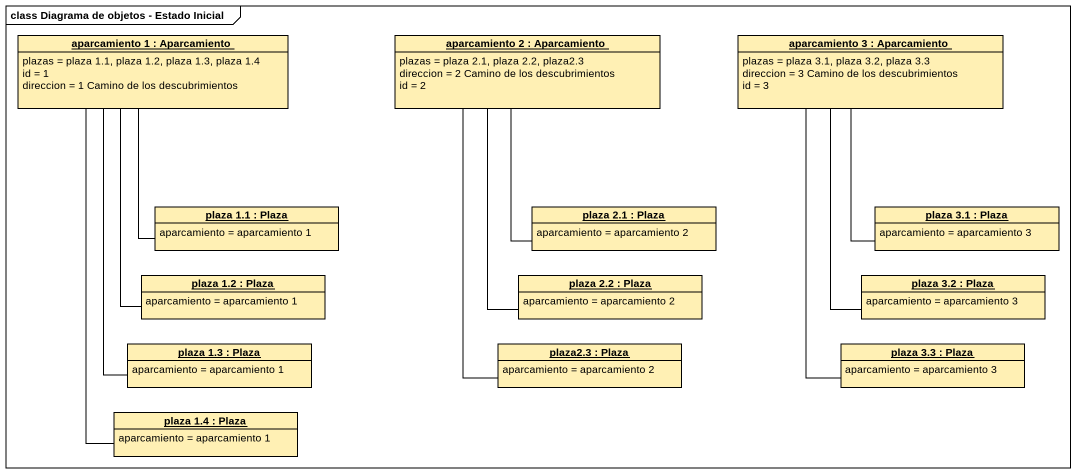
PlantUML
@startuml
mainframe class Diagrama de objetos - Estado Inicial
hide circle
hide empty members
object "aparcamiento 1 : Aparcamiento" as aparcamiento_1 #FFF0B4 {
  plazas = plaza 1.1, plaza 1.2, plaza 1.3, plaza 1.4
  id = 1
  direccion = 1 Camino de los descubrimientos
}
object "aparcamiento 2 : Aparcamiento" as aparcamiento_2 #FFF0B4 {
  plazas = plaza 2.1, plaza 2.2, plaza2.3
  direccion = 2 Camino de los descubrimientos
  id = 2
}
object "aparcamiento 3 : Aparcamiento" as aparcamiento_3 #FFF0B4 {
  plazas = plaza 3.1, plaza 3.2, plaza 3.3
  direccion = 3 Camino de los descubrimientos
  id = 3
}
object "plaza 1.1 : Plaza" as plaza_1_1 #FFF0B4 {
  aparcamiento = aparcamiento 1
}
object "plaza 2.1 : Plaza" as plaza_2_1 #FFF0B4 {
  aparcamiento = aparcamiento 2
}
object "plaza 3.1 : Plaza" as plaza_3_1 #FFF0B4 {
  aparcamiento = aparcamiento 3
}
object "plaza 1.2 : Plaza" as plaza_1_2 #FFF0B4 {
  aparcamiento = aparcamiento 1
}
object "plaza 2.2 : Plaza" as plaza_2_2 #FFF0B4 {
  aparcamiento = aparcamiento 2
}
object "plaza 3.2 : Plaza" as plaza_3_2 #FFF0B4 {
  aparcamiento = aparcamiento 3
}
object "plaza 1.3 : Plaza" as plaza_1_3 #FFF0B4 {
  aparcamiento = aparcamiento 1
}
object "plaza2.3 : Plaza" as plaza2_3 #FFF0B4 {
  aparcamiento = aparcamiento 2
}
object "plaza 3.3 : Plaza" as plaza_3_3 #FFF0B4 {
  aparcamiento = aparcamiento 3
}
object "plaza 1.4 : Plaza" as plaza_1_4 #FFF0B4 {
  aparcamiento = aparcamiento 1
}
aparcamiento_1 -- plaza_1_1
plaza_2_1 -up- aparcamiento_2
plaza_3_1 -up- aparcamiento_3
plaza_1_2 -up- aparcamiento_1
plaza_2_2 -up- aparcamiento_2
plaza_3_2 -up- aparcamiento_3
plaza_1_3 -up- aparcamiento_1
plaza2_3 -up- aparcamiento_2
plaza_3_3 -up- aparcamiento_3
plaza_1_4 -up- aparcamiento_1
@enduml
